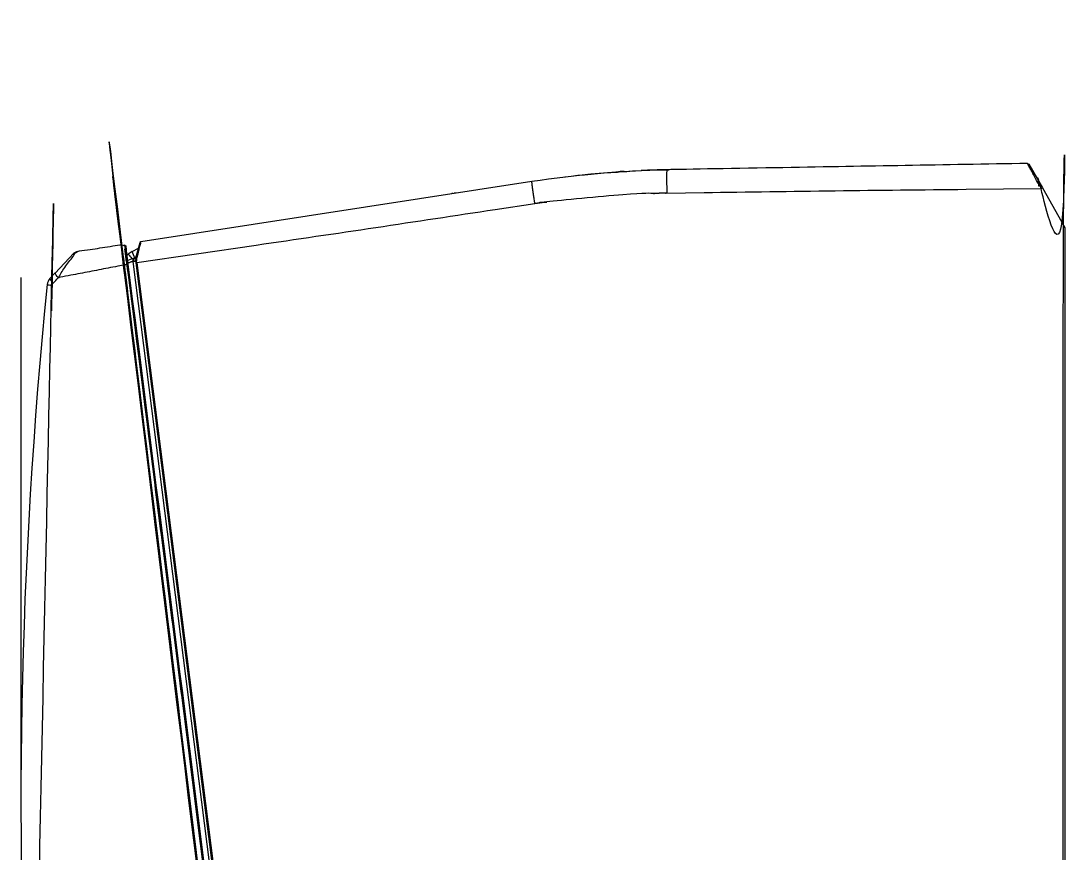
# Model space of a CAD drawing. Header units: millimetres. Extents: x 1291 to 5660, y 748 to 2981.
# Drawn here: x 5395.2 to 5602.4, y 2809.4 to 2974.4 of the extents above; entities that cross this region are included whole.
import ezdxf

# ---------------------------------------------------------------- set-up
doc = ezdxf.new("R2010")
doc.units = ezdxf.units.MM

msp = doc.modelspace()

# ---------------------------------------------------------------- linework, layer by layer
msp.add_line((5532.57, 2945.08), (5532.26, 2945.08))
for points in [[(5417.95, 2927.42), (5418.8, 2930.51), (5418.97, 2930.66), (5496.48, 2942.63), (5496.48, 2942.63, -0.033892), (5523.23, 2944.93, 0.005453), (5518.17, 2944.77)], [(5502.99, 2943.53, -0.013274), (5513.44, 2944.46), (5513.42, 2944.51), (5513.68, 2944.52)], [(5514.78, 2944.59), (5514.59, 2944.55), (5514.74, 2944.55, -0.00492), (5517.02, 2944.72)], [(5523.23, 2940.28), (5530.65, 2940.4, -0.001542), (5582.58, 2941.04), (5597.42, 2941.18), (5597.41, 2941.2), (5597.4, 2941.22)], [(5497.08, 2938.19), (5489.19, 2936.98, -0.001527), (5441.84, 2929.91), (5418.16, 2926.45), (5418.16, 2926.45), (5443.25, 2728.66)], [(5406.35, 2928.71), (5406.35, 2928.71), (5406.35, 2928.71), (5405.67, 2928.35), (5401.98, 2924.44), (5401.99, 2924.45), (5400.94, 2923.33, 0.164149), (5400.41, 2922.14), (5400.4, 2922.15, 0.040976), (5397.2, 2755.47), (5397.19, 2755.47), (5397.19, 2755.47), (5397.17, 2755.15, 0.001032), (5397.01, 2752.48), (5396.99, 2752.15), (5396.99, 2752.15), (5396.99, 2752.14)], [(5417.91, 2927.19), (5417.8, 2927.42, 0.038626), (5416.38, 2926.93)]]:
    msp.add_lwpolyline(points, format="xyb")
for points in [[(5513.82, 2944.53), (5513.79, 2944.52), (5513.7, 2944.52), (5513.69, 2944.52), (5513.68, 2944.52)], [(5513.81, 2944.49), (5514.1, 2944.55), (5513.89, 2944.53), (5513.86, 2944.53)], [(5513.93, 2944.54), (5513.91, 2944.53)], [(5514.2, 2944.56), (5514.1, 2944.55), (5513.99, 2944.55)], [(5532.05, 2945.07), (5531.75, 2945.07), (5531.74, 2945.07)], [(5532.33, 2945.08), (5532.3, 2945.08)], [(5594.74, 2946.18), (5595, 2946.03)], [(5594.74, 2946.16), (5594.74, 2946.17), (5594.74, 2946.18)], [(5595, 2946.03), (5597.69, 2941.34), (5602.17, 2933.49), (5602.17, 2745.89)], [(5480.63, 2940.18), (5480.61, 2940.17)], [(5480.66, 2940.19), (5480.65, 2940.18), (5480.64, 2940.18)], [(5480.69, 2940.19), (5480.67, 2940.19)], [(5418.93, 2930.48), (5418.92, 2930.48), (5418.92, 2930.47), (5418.92, 2930.46)], [(5418.97, 2930.64), (5418.96, 2930.64)], [(5418.96, 2930.62), (5418.96, 2930.62), (5418.96, 2930.61)], [(5416.47, 2928.16), (5416.25, 2927.95)], [(5417.23, 2928.72), (5418.49, 2929.37)], [(5415.61, 2926.02), (5415.6, 2926.01), (5415.59, 2926.01), (5415.58, 2926.01), (5415.57, 2926.01)], [(5415.66, 2926.03), (5415.64, 2926.02)], [(5416.15, 2926.12), (5416.13, 2926.11)], [(5446.19, 2689.58), (5446.24, 2689.59), (5416.23, 2926.17), (5416.17, 2926.16)], [(5442.59, 2728.4), (5417.43, 2926.75)], [(5417.66, 2927.32), (5417.67, 2927.33), (5417.67, 2927.34)], [(5417.68, 2927.35), (5417.68, 2927.36), (5417.69, 2927.37)], [(5417.69, 2927.38), (5418.04, 2927.74)], [(5417.69, 2927.38), (5417.69, 2927.38)], [(5418.03, 2927.42), (5418.02, 2927.42), (5417.98, 2927.42), (5417.96, 2927.42), (5417.96, 2927.41), (5417.96, 2927.41), (5417.91, 2926.82), (5417.96, 2926.43), (5443.05, 2728.64), (5443.06, 2728.55)], [(5395.19, 2923.58), (5395.19, 2817.93)]]:
    msp.add_lwpolyline(points)
for points, weights, knots in [([(5415.67, 2926.03), (5415.67, 2926.03), (5415.66, 2926.03), (5415.66, 2926.03), (5415.69, 2925.81), (5415.72, 2925.59), (5415.75, 2925.38), (5425.23, 2848.23), (5434.67, 2771.08), (5444.05, 2693.93), (5444.23, 2692.48), (5444.41, 2691.04), (5444.58, 2689.59), (5444.51, 2689.64), (5444.44, 2689.7), (5444.38, 2689.76), (5444.37, 2689.76), (5444.36, 2689.77), (5444.35, 2689.78), (5444.33, 2689.9), (5444.32, 2690.03), (5444.31, 2690.16), (5441.47, 2713.65), (5438.61, 2737.15), (5435.73, 2760.64), (5435.69, 2760.97), (5435.65, 2761.31), (5435.61, 2761.65), (5435.57, 2761.99), (5435.53, 2762.33), (5435.48, 2762.67), (5428.73, 2817.08), (5422.09, 2871.5), (5415.56, 2925.94), (5415.56, 2925.96), (5415.55, 2925.98), (5415.55, 2926.01), (5415.5, 2925.99), (5415.44, 2925.98), (5415.39, 2925.97), (5411.18, 2925.16), (5406.97, 2924.35), (5402.75, 2923.54), (5402.71, 2923.53), (5402.67, 2923.53), (5402.63, 2923.52), (5402.66, 2923.57), (5402.69, 2923.62), (5402.72, 2923.68), (5403.69, 2925.39), (5405.06, 2927.2), (5406.34, 2928.71), (5409.45, 2929.19), (5412.56, 2929.67), (5415.67, 2930.15), (5415.84, 2928.81), (5416.01, 2927.47), (5416.18, 2926.13), (5426.18, 2847.27), (5436.19, 2768.42), (5446.19, 2689.56)], [1, 1, 1, 1, 1, 1, 1, 0.999999842266, 0.999999842266, 1, 1, 1, 1, 0.999104316544, 0.999104316544, 1, 1, 1, 1, 1, 1, 1, 0.999999801036, 0.999999801036, 1, 1, 1, 1, 1, 1, 1, 0.999998587446, 0.999998587446, 1, 1, 1, 1, 1, 1, 1, 1, 1, 1, 1, 1, 1, 1, 1, 1, 1, 1, 1, 1, 1, 1, 1, 1, 1, 1, 1, 1], [0, 0, 0, 0, 1, 1, 1, 2, 2, 2, 2.001376, 2.001376, 2.001376, 3.001376, 3.001376, 3.001376, 3.105061, 3.105061, 3.105061, 4.105061, 4.105061, 4.105061, 5.105061, 5.105061, 5.105061, 5.106606, 5.106606, 5.106606, 6.106606, 6.106606, 6.106606, 7.106606, 7.106606, 7.106606, 7.110723, 7.110723, 7.110723, 8.110723, 8.110723, 8.110723, 9.110723, 9.110723, 9.110723, 10.110723, 10.110723, 10.110723, 11.110723, 11.110723, 11.110723, 12.110723, 12.110723, 12.110723, 13.110723, 13.110723, 13.110723, 14.110723, 14.110723, 14.110723, 15.110723, 15.110723, 15.110723, 16.110723, 16.110723, 16.110723, 16.110723]), ([(5601.86, 2745.88), (5601.88, 2808.4), (5601.89, 2870.91), (5601.9, 2933.42), (5601.89, 2933.42), (5601.88, 2933.41), (5601.86, 2933.41), (5600.38, 2936), (5598.9, 2938.59), (5597.42, 2941.18), (5597.43, 2941.19), (5597.44, 2941.2), (5597.45, 2941.21), (5597.3, 2941.46), (5597.14, 2941.71), (5596.99, 2941.97), (5596.99, 2941.98), (5596.98, 2941.99), (5596.98, 2942), (5596.97, 2942.01), (5596.97, 2942.01), (5596.96, 2942.02), (5596.65, 2942.62), (5596.32, 2943.22), (5596, 2943.82), (5595.98, 2943.85), (5595.97, 2943.88), (5595.95, 2943.91), (5595.94, 2943.93), (5595.93, 2943.96), (5595.91, 2943.98), (5595.9, 2944), (5595.88, 2944.03), (5595.87, 2944.06), (5595.86, 2944.08), (5595.85, 2944.1), (5595.84, 2944.12), (5595.83, 2944.15), (5595.81, 2944.17), (5595.8, 2944.2), (5595.63, 2944.52), (5595.45, 2944.83), (5595.28, 2945.15), (5595.27, 2945.17), (5595.26, 2945.19), (5595.25, 2945.22), (5595.24, 2945.24), (5595.23, 2945.26), (5595.22, 2945.28), (5595.12, 2945.46), (5595.03, 2945.64), (5594.92, 2945.82), (5594.92, 2945.82), (5594.92, 2945.83), (5594.92, 2945.83), (5594.92, 2945.84), (5594.92, 2945.84), (5594.92, 2945.85), (5594.91, 2945.85), (5594.91, 2945.86), (5594.9, 2945.86), (5594.9, 2945.87), (5594.9, 2945.87), (5594.89, 2945.88), (5594.86, 2945.94), (5594.84, 2945.99), (5594.8, 2946.05), (5594.8, 2946.05), (5594.8, 2946.05), (5594.8, 2946.06), (5594.8, 2946.06), (5594.79, 2946.07), (5594.79, 2946.08), (5594.79, 2946.08), (5594.79, 2946.09), (5594.78, 2946.09), (5594.78, 2946.09), (5594.78, 2946.09), (5594.78, 2946.1), (5594.78, 2946.1), (5594.77, 2946.1), (5594.77, 2946.1), (5594.77, 2946.11), (5594.77, 2946.11), (5594.77, 2946.11)], [1, 1, 1, 1, 1, 1, 1, 1, 1, 1, 1, 1, 1, 0.999954161006, 0.999954161006, 1, 1, 1, 1, 1, 1, 1, 1, 1, 1, 1, 1, 1, 1, 1, 1, 1, 1, 1, 1, 1, 1, 1, 1, 1, 1, 1, 1, 1, 1, 1, 1, 1, 1, 1, 1, 1, 1, 1, 1, 1, 1, 1, 1, 1, 1, 1, 1, 1, 1, 1, 1, 1, 1, 1, 1, 1, 1, 1, 1, 1, 1, 1, 1, 1, 1, 1, 1, 1, 1], [0, 0, 0, 0, 1, 1, 1, 2, 2, 2, 3, 3, 3, 4, 4, 4, 4.023454, 4.023454, 4.023454, 5.023454, 5.023454, 5.023454, 6.023454, 6.023454, 6.023454, 7.023454, 7.023454, 7.023454, 8.023454, 8.023454, 8.023454, 9.023454, 9.023454, 9.023454, 10.023454, 10.023454, 10.023454, 11.023454, 11.023454, 11.023454, 12.023454, 12.023454, 12.023454, 13.023454, 13.023454, 13.023454, 14.023454, 14.023454, 14.023454, 15.023454, 15.023454, 15.023454, 16.023454, 16.023454, 16.023454, 17.023454, 17.023454, 17.023454, 18.023454, 18.023454, 18.023454, 19.023454, 19.023454, 19.023454, 20.023454, 20.023454, 20.023454, 21.023454, 21.023454, 21.023454, 22.023454, 22.023454, 22.023454, 23.023454, 23.023454, 23.023454, 24.023454, 24.023454, 24.023454, 25.023454, 25.023454, 25.023454, 26.023454, 26.023454, 26.023454, 27.023454, 27.023454, 27.023454, 27.023454]), ([(5397.09, 2752.12), (5397.12, 2752.11), (5397.18, 2752.1), (5397.2, 2752.1), (5397.21, 2752.1), (5397.22, 2752.1), (5397.23, 2752.1), (5397.24, 2752.1), (5397.25, 2752.1), (5397.26, 2752.1), (5397.26, 2752.1), (5397.27, 2752.09), (5397.28, 2752.09), (5397.47, 2752.07), (5397.66, 2752.05), (5397.86, 2752.04), (5397.87, 2752.04), (5397.88, 2752.04), (5397.9, 2752.04), (5397.91, 2752.04), (5397.92, 2752.04), (5397.93, 2752.03), (5397.94, 2752.15), (5397.94, 2752.26), (5397.95, 2752.37), (5398, 2753.27), (5398.06, 2754.18), (5398.11, 2755.08), (5398.09, 2755.19), (5398.07, 2755.3), (5398.05, 2755.41), (5398.07, 2755.41), (5398.1, 2755.41), (5398.13, 2755.41), (5398.03, 2757.15), (5397.93, 2758.88), (5397.83, 2760.61), (5394.83, 2814.01), (5395.98, 2867.48), (5401.27, 2920.69), (5401.3, 2921.13), (5401.34, 2921.56), (5401.37, 2921.99)], [1, 1, 1, 1, 1, 1, 1, 1, 1, 1, 1, 1, 1, 0.999727746275, 0.999727746275, 1, 1, 1, 1, 1, 1, 1, 1, 1, 1, 0.999998617412, 0.999998617412, 1, 1, 1, 1, 1, 1, 1, 1, 1, 1, 0.99799781356, 0.99799781356, 1, 1, 1, 1], [0, 0, 0, 0, 1, 1, 1, 2, 2, 2, 3, 3, 3, 4, 4, 4, 4.05716, 4.05716, 4.05716, 5.05716, 5.05716, 5.05716, 6.05716, 6.05716, 6.05716, 7.05716, 7.05716, 7.05716, 7.061233, 7.061233, 7.061233, 8.061233, 8.061233, 8.061233, 9.061233, 9.061233, 9.061233, 10.061233, 10.061233, 10.061233, 10.216276, 10.216276, 10.216276, 11.216276, 11.216276, 11.216276, 11.216276]), ([(5594.73, 2946.18), (5570.9, 2945.76), (5547.06, 2945.35), (5523.23, 2944.93), (5523.23, 2944.92), (5523.22, 2944.92), (5523.22, 2944.92), (5523.22, 2944.91), (5523.22, 2944.91), (5523.22, 2944.91), (5523.22, 2944.9), (5523.22, 2944.9), (5523.22, 2944.89), (5523.21, 2944.71), (5523.2, 2944.53), (5523.2, 2944.35), (5523.2, 2943.68), (5523.2, 2943), (5523.2, 2942.32), (5523.21, 2941.75), (5523.22, 2941.18), (5523.22, 2940.61), (5523.22, 2940.56), (5523.22, 2940.5), (5523.22, 2940.45), (5523.23, 2940.39), (5523.23, 2940.34), (5523.23, 2940.28), (5522.29, 2940.26), (5521.34, 2940.23), (5520.4, 2940.21), (5513.4, 2940.03), (5506.42, 2939.47), (5499.48, 2938.54), (5498.68, 2938.42), (5497.88, 2938.31), (5497.08, 2938.19), (5497.07, 2938.24), (5497.06, 2938.29), (5497.05, 2938.35), (5496.87, 2939.76), (5496.6, 2941.21), (5496.48, 2942.63)], [1, 1, 1, 1, 1, 1, 1, 1, 1, 1, 1, 1, 1, 0.999684152603, 0.999684152603, 1, 1, 1, 1, 1, 1, 1, 1, 1, 1, 1, 1, 1, 1, 1, 1, 0.999023687642, 0.999023687642, 1, 1, 1, 1, 1, 1, 1, 1, 1, 1], [0, 0, 0, 0, 1, 1, 1, 2, 2, 2, 3, 3, 3, 4, 4, 4, 4.061567, 4.061567, 4.061567, 5.061567, 5.061567, 5.061567, 6.061567, 6.061567, 6.061567, 7.061567, 7.061567, 7.061567, 8.061567, 8.061567, 8.061567, 9.061567, 9.061567, 9.061567, 9.169819, 9.169819, 9.169819, 10.169819, 10.169819, 10.169819, 11.169819, 11.169819, 11.169819, 12.169819, 12.169819, 12.169819, 12.169819]), ([(5416.47, 2926.2), (5416.32, 2927.38), (5416.18, 2928.57), (5416.03, 2929.75), (5415.94, 2929.82), (5415.84, 2929.89), (5415.75, 2929.96), (5415.75, 2929.96), (5415.75, 2929.96), (5415.75, 2929.96), (5415.91, 2928.7), (5416.07, 2927.43), (5416.23, 2926.17), (5416.24, 2926.17), (5416.25, 2926.17), (5416.27, 2926.17), (5416.16, 2926.15), (5416.05, 2926.12), (5415.95, 2926.08), (5415.94, 2926.08), (5415.93, 2926.08), (5415.92, 2926.08), (5415.92, 2926.07), (5415.91, 2926.07), (5415.9, 2926.07), (5415.83, 2926.06), (5415.76, 2926.04), (5415.69, 2926.03)], [1, 1, 1, 1, 1, 1, 1, 1, 1, 1, 1, 1, 1, 1, 1, 1, 0.998916041112, 0.998916041112, 1, 1, 1, 1, 1, 1, 1, 1, 1, 1], [0, 0, 0, 0, 1, 1, 1, 2, 2, 2, 3, 3, 3, 4, 4, 4, 5, 5, 5, 5.114066, 5.114066, 5.114066, 6.114066, 6.114066, 6.114066, 7.114066, 7.114066, 7.114066, 8.114066, 8.114066, 8.114066, 8.114066]), ([(5418.91, 2930.44), (5418.92, 2930.42), (5418.89, 2930.35), (5418.88, 2930.33), (5418.88, 2930.32), (5418.88, 2930.31), (5418.88, 2930.3), (5418.87, 2930.29), (5418.87, 2930.28), (5418.87, 2930.27), (5418.86, 2930.2), (5418.83, 2930.13), (5418.82, 2930.04), (5418.81, 2930.03), (5418.81, 2930.02), (5418.8, 2930.01), (5418.8, 2929.99), (5418.79, 2929.98), (5418.79, 2929.96), (5418.79, 2929.95), (5418.78, 2929.94), (5418.78, 2929.92), (5418.71, 2929.62), (5418.63, 2929.32), (5418.55, 2929.02), (5418.54, 2928.96), (5418.52, 2928.9), (5418.51, 2928.84), (5418.39, 2928.39), (5418.27, 2927.94), (5418.16, 2927.48), (5418.16, 2927.47), (5418.15, 2927.46), (5418.15, 2927.45), (5418.14, 2927.43), (5418.14, 2927.42), (5418.13, 2927.4), (5418.13, 2927.4), (5418.12, 2927.41), (5418.11, 2927.41), (5418.1, 2927.41), (5418.1, 2927.41), (5418.09, 2927.41), (5418.08, 2927.42), (5418.07, 2927.42), (5418.06, 2927.42)], [1, 1, 1, 1, 1, 1, 1, 1, 1, 1, 1, 1, 1, 1, 1, 1, 1, 1, 1, 1, 1, 1, 0.999944431026, 0.999944431026, 1, 1, 1, 1, 0.999975302162, 0.999975302162, 1, 1, 1, 1, 1, 1, 1, 1, 1, 1, 1, 1, 1, 1, 1, 1], [0, 0, 0, 0, 1, 1, 1, 2, 2, 2, 3, 3, 3, 4, 4, 4, 5, 5, 5, 6, 6, 6, 7, 7, 7, 7.025823, 7.025823, 7.025823, 8.025823, 8.025823, 8.025823, 8.043039, 8.043039, 8.043039, 9.043039, 9.043039, 9.043039, 10.043039, 10.043039, 10.043039, 11.043039, 11.043039, 11.043039, 12.043039, 12.043039, 12.043039, 13.043039, 13.043039, 13.043039, 13.043039]), ([(5418.16, 2926.45), (5418.16, 2926.47), (5418.16, 2926.48), (5418.15, 2926.49), (5418.13, 2926.6), (5418.13, 2926.71), (5418.11, 2926.82), (5418.11, 2926.83), (5418.11, 2926.84), (5418.11, 2926.86), (5418.1, 2926.86), (5418.09, 2926.86), (5418.08, 2926.86), (5418.05, 2926.85), (5417.95, 2926.84), (5417.92, 2926.82), (5417.92, 2926.82), (5417.91, 2926.83), (5417.91, 2926.83), (5417.77, 2926.82), (5417.63, 2926.8), (5417.5, 2926.79), (5417.47, 2926.78), (5417.45, 2926.78), (5417.42, 2926.78), (5417.42, 2926.78), (5417.42, 2926.79), (5417.42, 2926.8), (5417.42, 2926.78), (5417.43, 2926.77), (5417.43, 2926.75), (5417.43, 2926.76), (5417.42, 2926.77), (5417.42, 2926.78), (5417.1, 2926.65), (5416.77, 2926.53), (5416.45, 2926.4)], [1, 1, 1, 1, 1, 1, 1, 1, 1, 1, 1, 1, 1, 1, 1, 1, 1, 1, 1, 0.999940767021, 0.999940767021, 1, 1, 1, 1, 1, 1, 1, 1, 1, 1, 1, 1, 1, 1, 1, 1], [0, 0, 0, 0, 1, 1, 1, 2, 2, 2, 3, 3, 3, 4, 4, 4, 5, 5, 5, 6, 6, 6, 6.026661, 6.026661, 6.026661, 7.026661, 7.026661, 7.026661, 8.026661, 8.026661, 8.026661, 9.026661, 9.026661, 9.026661, 10.026661, 10.026661, 10.026661, 11.026661, 11.026661, 11.026661, 11.026661])]:
    msp.add_rational_spline(points, weights, degree=3, knots=knots)
for points in [[(5513.47, 2944.47), (5513.67, 2944.5), (5513.87, 2944.53), (5514.07, 2944.55)], [(5594.76, 2946.13), (5594.75, 2946.13), (5594.75, 2946.14), (5594.74, 2946.16)], [(5417.42, 2926.8), (5417.45, 2926.94), (5417.49, 2927.07), (5417.57, 2927.18)]]:
    msp.add_open_spline(points, degree=3)
for points, knots in [([(5514.1, 2944.55), (5514.11, 2944.55), (5514.13, 2944.55), (5514.14, 2944.55), (5514.29, 2944.56), (5514.44, 2944.56), (5514.59, 2944.55)], [0, 0, 0, 0, 1, 1, 1, 2, 2, 2, 2]), ([(5514.52, 2944.58), (5514.52, 2944.57), (5514.51, 2944.57), (5514.51, 2944.57), (5514.42, 2944.57), (5514.32, 2944.56), (5514.22, 2944.56), (5514.22, 2944.56), (5514.21, 2944.55), (5514.2, 2944.55)], [0, 0, 0, 0, 1, 1, 1, 2, 2, 2, 3, 3, 3, 3]), ([(5446.47, 2689.62), (5446.47, 2689.62), (5446.46, 2689.62), (5446.46, 2689.61), (5446.44, 2689.61), (5446.43, 2689.61), (5446.41, 2689.61), (5446.39, 2689.61), (5446.37, 2689.6), (5446.35, 2689.6), (5446.31, 2689.6), (5446.28, 2689.59), (5446.24, 2689.59), (5446.45, 2687.95), (5446.66, 2686.31), (5446.87, 2684.67), (5446.94, 2684.77), (5447.01, 2684.86), (5447.08, 2684.95), (5446.88, 2686.51), (5446.68, 2688.06), (5446.48, 2689.62), (5436.48, 2768.48), (5426.48, 2847.34), (5416.47, 2926.2), (5416.47, 2926.2), (5416.47, 2926.2), (5416.46, 2926.2), (5416.39, 2926.19), (5416.34, 2926.18), (5416.27, 2926.17)], [0, 0, 0, 0, 1, 1, 1, 2, 2, 2, 3, 3, 3, 4, 4, 4, 5, 5, 5, 6, 6, 6, 7, 7, 7, 8, 8, 8, 9, 9, 9, 10, 10, 10, 10]), ([(5481.41, 2940.3), (5481.41, 2940.3), (5481.4, 2940.3), (5481.4, 2940.3), (5481.31, 2940.28), (5481.21, 2940.27), (5481.12, 2940.25), (5481.11, 2940.25), (5481.11, 2940.25), (5481.1, 2940.25)], [0, 0, 0, 0, 1, 1, 1, 2, 2, 2, 3, 3, 3, 3]), ([(5597.45, 2941.21), (5597.51, 2941.23), (5597.61, 2941.3), (5597.68, 2941.33), (5597.68, 2941.33), (5597.68, 2941.33), (5597.69, 2941.33)], [0, 0, 0, 0, 1, 1, 1, 2, 2, 2, 2]), ([(5480.89, 2940.22), (5480.89, 2940.22), (5480.88, 2940.22), (5480.87, 2940.22), (5480.86, 2940.21), (5480.86, 2940.21), (5480.85, 2940.21), (5480.81, 2940.21), (5480.76, 2940.2), (5480.72, 2940.19), (5480.67, 2940.19), (5480.63, 2940.18), (5480.58, 2940.17)], [0, 0, 0, 0, 1, 1, 1, 2, 2, 2, 3, 3, 3, 4, 4, 4, 4]), ([(5602.17, 2933.49), (5602.17, 2933.49), (5602.16, 2933.48), (5602.16, 2933.48), (5602.08, 2933.47), (5601.99, 2933.43), (5601.9, 2933.42)], [0, 0, 0, 0, 1, 1, 1, 2, 2, 2, 2]), ([(5418.95, 2930.57), (5418.95, 2930.57), (5418.94, 2930.57), (5418.94, 2930.57), (5418.94, 2930.54), (5418.93, 2930.52), (5418.93, 2930.5), (5418.93, 2930.5), (5418.93, 2930.49), (5418.93, 2930.49)], [0, 0, 0, 0, 1, 1, 1, 2, 2, 2, 3, 3, 3, 3]), ([(5417.8, 2927.42), (5417.61, 2927.82), (5417.36, 2928.29), (5417.23, 2928.71), (5417.23, 2928.71), (5417.23, 2928.72), (5417.23, 2928.72), (5416.98, 2928.54), (5416.72, 2928.35), (5416.47, 2928.16), (5416.47, 2928.16), (5416.47, 2928.15), (5416.47, 2928.15), (5416.68, 2927.88), (5416.9, 2927.65), (5417.13, 2927.41), (5417.18, 2927.36), (5417.23, 2927.31), (5417.28, 2927.26)], [0, 0, 0, 0, 1, 1, 1, 2, 2, 2, 3, 3, 3, 4, 4, 4, 5, 5, 5, 6, 6, 6, 6]), ([(5417.5, 2926.76), (5417.63, 2926.78), (5417.76, 2926.79), (5417.89, 2926.81), (5417.9, 2926.81), (5417.9, 2926.81), (5417.91, 2926.81), (5417.91, 2926.81), (5417.92, 2926.82), (5417.92, 2926.82)], [0, 0, 0, 0, 1, 1, 1, 2, 2, 2, 3, 3, 3, 3]), ([(5417.95, 2927.38), (5417.89, 2927.25), (5417.75, 2927.21), (5417.63, 2927.2), (5417.61, 2927.2), (5417.6, 2927.2), (5417.58, 2927.2), (5417.58, 2927.2), (5417.59, 2927.21), (5417.59, 2927.21), (5417.59, 2927.22), (5417.59, 2927.22), (5417.59, 2927.23), (5417.6, 2927.23), (5417.6, 2927.24), (5417.61, 2927.24), (5417.61, 2927.25), (5417.62, 2927.26), (5417.62, 2927.27)], [0, 0, 0, 0, 1, 1, 1, 2, 2, 2, 3, 3, 3, 4, 4, 4, 5, 5, 5, 6, 6, 6, 6]), ([(5418.13, 2926.45), (5418.08, 2926.45), (5418.02, 2926.43), (5417.96, 2926.43), (5417.96, 2926.43), (5417.96, 2926.43), (5417.96, 2926.43)], [0, 0, 0, 0, 1, 1, 1, 2, 2, 2, 2]), ([(5418.13, 2927.4), (5418.13, 2927.39), (5418.13, 2927.39), (5418.13, 2927.38), (5418.1, 2927.22), (5418.08, 2927.04), (5418.1, 2926.89), (5418.11, 2926.88), (5418.11, 2926.87), (5418.11, 2926.86)], [0, 0, 0, 0, 1, 1, 1, 2, 2, 2, 3, 3, 3, 3]), ([(5400.93, 2923.31), (5400.92, 2923.15), (5401.37, 2922.67), (5401.47, 2922.57), (5401.51, 2922.53), (5401.55, 2922.49), (5401.58, 2922.45), (5401.62, 2922.48), (5401.65, 2922.52), (5401.69, 2922.55), (5401.97, 2922.84), (5402.25, 2923.12), (5402.53, 2923.41), (5402.56, 2923.45), (5402.6, 2923.48), (5402.63, 2923.52), (5402.6, 2923.55), (5402.57, 2923.58), (5402.53, 2923.61), (5402.44, 2923.72), (5401.92, 2924.28), (5401.98, 2924.44)], [0, 0, 0, 0, 1, 1, 1, 2, 2, 2, 3, 3, 3, 4, 4, 4, 5, 5, 5, 6, 6, 6, 7, 7, 7, 7]), ([(5400.41, 2922.14), (5400.66, 2922.07), (5400.97, 2922.05), (5401.23, 2922.01), (5401.28, 2922.01), (5401.32, 2922), (5401.37, 2921.99), (5401.38, 2922.01), (5401.38, 2922.03), (5401.38, 2922.05), (5401.4, 2922.19), (5401.47, 2922.3), (5401.55, 2922.41)], [0, 0, 0, 0, 1, 1, 1, 2, 2, 2, 3, 3, 3, 4, 4, 4, 4])]:
    msp.add_open_spline(points, degree=3, knots=knots)

doc.saveas('drawing.dxf')
